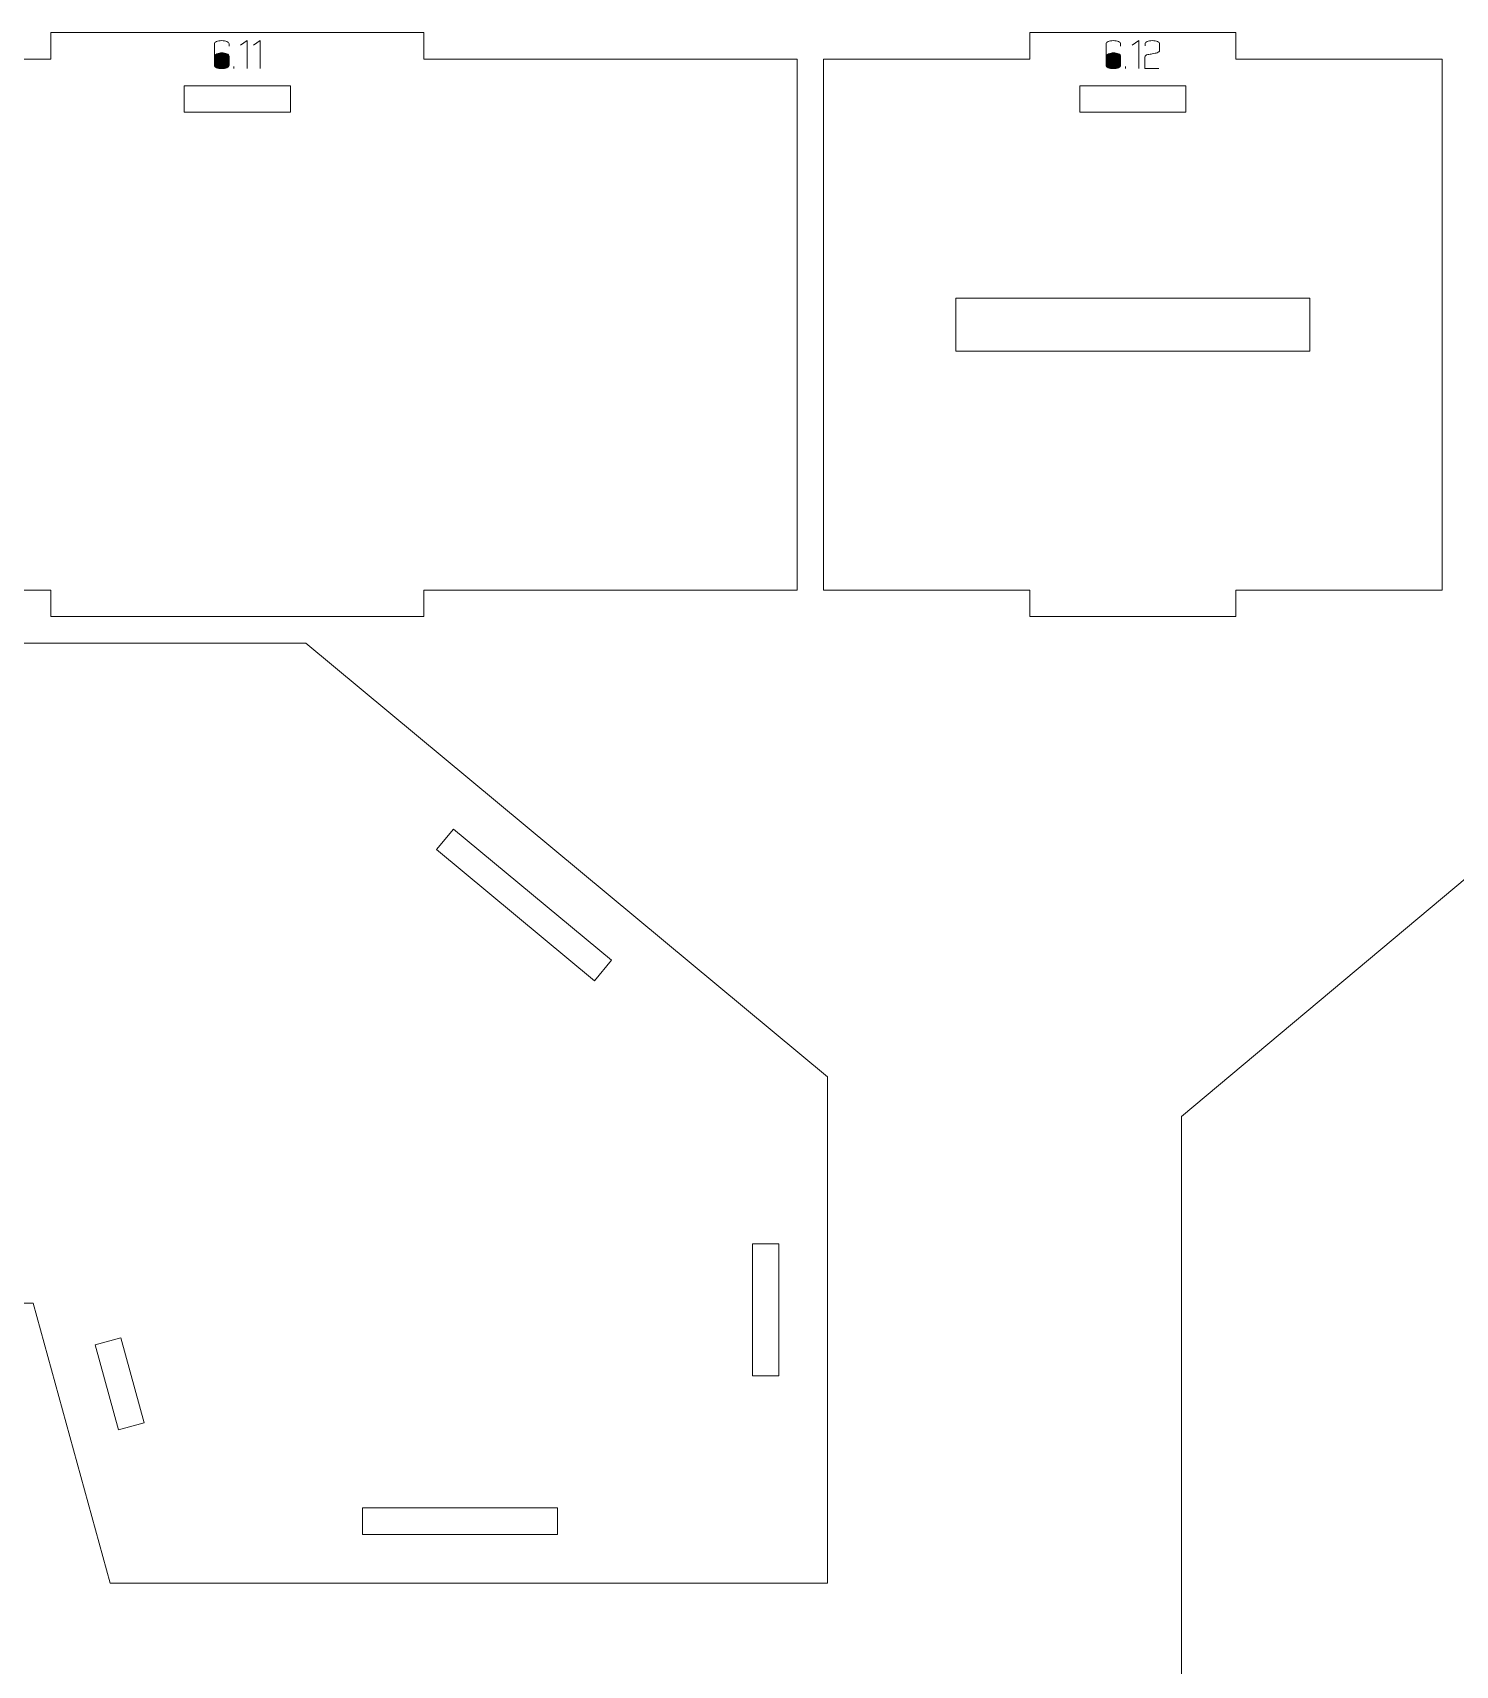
# Model space of a CAD drawing. Header units: centimetres. Extents: x -191 to 212, y -234 to 239.
# Drawn here: x 103.8 to 119.88, y -30.31 to -11.86 of the extents above; entities that cross this region are included whole.
import ezdxf

# ---------------------------------------------------------------- set-up
doc = ezdxf.new("R2010")
doc.units = ezdxf.units.CM
doc.header["$MEASUREMENT"] = 0
doc.layers.add('Capa 1', color=7, linetype='Continuous')

msp = doc.modelspace()

# ---------------------------------------------------------------- hatches: boundary and pattern name
at = {"layer": 'Capa 1', "true_color": 0x3e4095}
h = msp.add_hatch(color=175, dxfattribs=at)
edge = h.paths.add_edge_path()
edge.add_spline(control_points=[(105.94037, -12.26262), (105.91683, -12.26262), (105.89718, -12.25918), (105.88144, -12.2523), (105.86569, -12.24542), (105.85782, -12.23709), (105.85782, -12.22731), (105.85782, -12.22731), (105.85782, -12.12045), (105.85782, -12.12045), (105.85782, -12.12045), (105.85782, -11.98149), (105.85782, -11.98149), (105.85782, -11.97171), (105.86569, -11.96338), (105.88144, -11.9565), (105.89718, -11.94962), (105.91683, -11.94618), (105.94037, -11.94618), (105.96391, -11.94618), (105.98356, -11.94962), (105.9993, -11.9565), (106.01505, -11.96338), (106.02292, -11.97171), (106.02292, -11.98149), (106.02292, -11.98149), (106.02292, -12.00717), (106.02292, -12.00717), (106.02292, -12.00717), (106.02292, -11.98149), (106.02292, -11.98149), (106.02292, -11.97171), (106.01505, -11.96338), (105.9993, -11.9565), (105.98356, -11.94962), (105.96391, -11.94618), (105.94037, -11.94618), (105.91683, -11.94618), (105.89718, -11.94962), (105.88144, -11.9565), (105.86569, -11.96338), (105.85782, -11.97171), (105.85782, -11.98149), (105.85782, -11.98149), (105.85782, -12.12045), (105.85782, -12.12045), (105.85782, -12.11128), (105.86737, -12.1031), (105.88648, -12.09592), (105.90559, -12.08873), (105.92355, -12.08514), (105.94037, -12.08514), (105.96391, -12.08514), (105.98356, -12.08858), (105.9993, -12.09546), (106.01505, -12.10234), (106.02292, -12.11067), (106.02292, -12.12045), (106.02292, -12.12045), (106.02292, -12.22731), (106.02292, -12.22731), (106.02292, -12.23709), (106.01505, -12.24542), (105.9993, -12.2523), (105.98356, -12.25918), (105.96391, -12.26262), (105.94037, -12.26262)], knot_values=[0, 0, 0, 0, 0.04545455, 0.04545455, 0.04545455, 0.09090909, 0.09090909, 0.09090909, 0.13636364, 0.13636364, 0.13636364, 0.18181818, 0.18181818, 0.18181818, 0.22727273, 0.22727273, 0.22727273, 0.27272727, 0.27272727, 0.27272727, 0.31818182, 0.31818182, 0.31818182, 0.36363636, 0.36363636, 0.36363636, 0.40909091, 0.40909091, 0.40909091, 0.45454545, 0.45454545, 0.45454545, 0.5, 0.5, 0.5, 0.54545455, 0.54545455, 0.54545455, 0.59090909, 0.59090909, 0.59090909, 0.63636364, 0.63636364, 0.63636364, 0.68181818, 0.68181818, 0.68181818, 0.72727273, 0.72727273, 0.72727273, 0.77272727, 0.77272727, 0.77272727, 0.81818182, 0.81818182, 0.81818182, 0.86363636, 0.86363636, 0.86363636, 0.90909091, 0.90909091, 0.90909091, 0.95454545, 0.95454545, 0.95454545, 1, 1, 1, 1], degree=3, periodic=1)
h = msp.add_hatch(color=175, dxfattribs=at)
edge = h.paths.add_edge_path()
edge.add_spline(control_points=[(106.22746, -11.94572), (106.22746, -11.94572), (106.15133, -11.99846), (106.15133, -11.99846), (106.15133, -11.99846), (106.22746, -11.94572), (106.22746, -11.94572), (106.22746, -11.94572), (106.22746, -12.26262), (106.22746, -12.26262), (106.22746, -12.26262), (106.22746, -11.94572), (106.22746, -11.94572)], knot_values=[0, 0, 0, 0, 0.25, 0.25, 0.25, 0.5, 0.5, 0.5, 0.75, 0.75, 0.75, 1, 1, 1, 1], degree=3, periodic=1)
h = msp.add_hatch(color=175, dxfattribs=at)
edge = h.paths.add_edge_path()
edge.add_spline(control_points=[(106.37422, -11.94572), (106.37422, -11.94572), (106.29809, -11.99846), (106.29809, -11.99846), (106.29809, -11.99846), (106.37422, -11.94572), (106.37422, -11.94572), (106.37422, -11.94572), (106.37422, -12.26262), (106.37422, -12.26262), (106.37422, -12.26262), (106.37422, -11.94572), (106.37422, -11.94572)], knot_values=[0, 0, 0, 0, 0.25, 0.25, 0.25, 0.5, 0.5, 0.5, 0.75, 0.75, 0.75, 1, 1, 1, 1], degree=3, periodic=1)
h = msp.add_hatch(color=175, dxfattribs=at)
edge = h.paths.add_edge_path()
edge.add_spline(control_points=[(116.01561, -12.26262), (115.99207, -12.26262), (115.97242, -12.25918), (115.95668, -12.2523), (115.94093, -12.24542), (115.93306, -12.23709), (115.93306, -12.22731), (115.93306, -12.22731), (115.93306, -12.12045), (115.93306, -12.12045), (115.93306, -12.12045), (115.93306, -11.98149), (115.93306, -11.98149), (115.93306, -11.97171), (115.94093, -11.96338), (115.95668, -11.9565), (115.97242, -11.94962), (115.99207, -11.94618), (116.01561, -11.94618), (116.03915, -11.94618), (116.0588, -11.94962), (116.07454, -11.9565), (116.09029, -11.96338), (116.09816, -11.97171), (116.09816, -11.98149), (116.09816, -11.98149), (116.09816, -12.00717), (116.09816, -12.00717), (116.09816, -12.00717), (116.09816, -11.98149), (116.09816, -11.98149), (116.09816, -11.97171), (116.09029, -11.96338), (116.07454, -11.9565), (116.0588, -11.94962), (116.03915, -11.94618), (116.01561, -11.94618), (115.99207, -11.94618), (115.97242, -11.94962), (115.95668, -11.9565), (115.94093, -11.96338), (115.93306, -11.97171), (115.93306, -11.98149), (115.93306, -11.98149), (115.93306, -12.12045), (115.93306, -12.12045), (115.93306, -12.11128), (115.94261, -12.1031), (115.96172, -12.09592), (115.98083, -12.08873), (115.99879, -12.08514), (116.01561, -12.08514), (116.03915, -12.08514), (116.0588, -12.08858), (116.07454, -12.09546), (116.09029, -12.10234), (116.09816, -12.11067), (116.09816, -12.12045), (116.09816, -12.12045), (116.09816, -12.22731), (116.09816, -12.22731), (116.09816, -12.23709), (116.09029, -12.24542), (116.07454, -12.2523), (116.0588, -12.25918), (116.03915, -12.26262), (116.01561, -12.26262)], knot_values=[0, 0, 0, 0, 0.04545455, 0.04545455, 0.04545455, 0.09090909, 0.09090909, 0.09090909, 0.13636364, 0.13636364, 0.13636364, 0.18181818, 0.18181818, 0.18181818, 0.22727273, 0.22727273, 0.22727273, 0.27272727, 0.27272727, 0.27272727, 0.31818182, 0.31818182, 0.31818182, 0.36363636, 0.36363636, 0.36363636, 0.40909091, 0.40909091, 0.40909091, 0.45454545, 0.45454545, 0.45454545, 0.5, 0.5, 0.5, 0.54545455, 0.54545455, 0.54545455, 0.59090909, 0.59090909, 0.59090909, 0.63636364, 0.63636364, 0.63636364, 0.68181818, 0.68181818, 0.68181818, 0.72727273, 0.72727273, 0.72727273, 0.77272727, 0.77272727, 0.77272727, 0.81818182, 0.81818182, 0.81818182, 0.86363636, 0.86363636, 0.86363636, 0.90909091, 0.90909091, 0.90909091, 0.95454545, 0.95454545, 0.95454545, 1, 1, 1, 1], degree=3, periodic=1)
h = msp.add_hatch(color=175, dxfattribs=at)
edge = h.paths.add_edge_path()
edge.add_spline(control_points=[(116.3027, -11.94572), (116.3027, -11.94572), (116.22657, -11.99846), (116.22657, -11.99846), (116.22657, -11.99846), (116.3027, -11.94572), (116.3027, -11.94572), (116.3027, -11.94572), (116.3027, -12.26262), (116.3027, -12.26262), (116.3027, -12.26262), (116.3027, -11.94572), (116.3027, -11.94572)], knot_values=[0, 0, 0, 0, 0.25, 0.25, 0.25, 0.5, 0.5, 0.5, 0.75, 0.75, 0.75, 1, 1, 1, 1], degree=3, periodic=1)
h = msp.add_hatch(color=175, dxfattribs=at)
edge = h.paths.add_edge_path()
edge.add_spline(control_points=[(116.37287, -12.26262), (116.37287, -12.26262), (116.37287, -12.13008), (116.37287, -12.13008), (116.37379, -12.11816), (116.38464, -12.10899), (116.40543, -12.10257), (116.41399, -12.10195), (116.42217, -12.10096), (116.42997, -12.09958), (116.43776, -12.09821), (116.44564, -12.09676), (116.45359, -12.09523), (116.46826, -12.09278), (116.4795, -12.09079), (116.48729, -12.08927), (116.49509, -12.08774), (116.50266, -12.08575), (116.51, -12.0833), (116.52895, -12.07627), (116.53843, -12.06725), (116.53843, -12.05625), (116.53843, -12.05625), (116.53843, -11.98149), (116.53843, -11.98149), (116.53843, -11.97171), (116.53056, -11.96338), (116.51481, -11.9565), (116.49907, -11.94962), (116.47942, -11.94618), (116.45588, -11.94618), (116.43234, -11.94618), (116.41269, -11.94962), (116.39695, -11.9565), (116.3812, -11.96338), (116.37333, -11.97171), (116.37333, -11.98149), (116.37333, -11.98149), (116.37333, -12.00396), (116.37333, -12.00396), (116.37333, -12.00396), (116.37333, -11.98149), (116.37333, -11.98149), (116.37333, -11.97171), (116.3812, -11.96338), (116.39695, -11.9565), (116.41269, -11.94962), (116.43234, -11.94618), (116.45588, -11.94618), (116.47942, -11.94618), (116.49907, -11.94962), (116.51481, -11.9565), (116.53056, -11.96338), (116.53843, -11.97171), (116.53843, -11.98149), (116.53843, -11.98149), (116.53843, -12.05625), (116.53843, -12.05625), (116.53843, -12.06725), (116.52895, -12.07627), (116.51, -12.0833), (116.50266, -12.08575), (116.49509, -12.08774), (116.48729, -12.08927), (116.4795, -12.09079), (116.46826, -12.09278), (116.45359, -12.09523), (116.44564, -12.09676), (116.43776, -12.09821), (116.42997, -12.09958), (116.42217, -12.10096), (116.41399, -12.10195), (116.40543, -12.10257), (116.38464, -12.10899), (116.37379, -12.11816), (116.37287, -12.13008), (116.37287, -12.13008), (116.37287, -12.26262), (116.37287, -12.26262), (116.37287, -12.26262), (116.52972, -12.26262), (116.52972, -12.26262), (116.52972, -12.26262), (116.37287, -12.26262), (116.37287, -12.26262)], knot_values=[0, 0, 0, 0, 0.03571429, 0.03571429, 0.03571429, 0.07142857, 0.07142857, 0.07142857, 0.10714286, 0.10714286, 0.10714286, 0.14285714, 0.14285714, 0.14285714, 0.17857143, 0.17857143, 0.17857143, 0.21428571, 0.21428571, 0.21428571, 0.25, 0.25, 0.25, 0.28571429, 0.28571429, 0.28571429, 0.32142857, 0.32142857, 0.32142857, 0.35714286, 0.35714286, 0.35714286, 0.39285714, 0.39285714, 0.39285714, 0.42857143, 0.42857143, 0.42857143, 0.46428571, 0.46428571, 0.46428571, 0.5, 0.5, 0.5, 0.53571429, 0.53571429, 0.53571429, 0.57142857, 0.57142857, 0.57142857, 0.60714286, 0.60714286, 0.60714286, 0.64285714, 0.64285714, 0.64285714, 0.67857143, 0.67857143, 0.67857143, 0.71428571, 0.71428571, 0.71428571, 0.75, 0.75, 0.75, 0.78571429, 0.78571429, 0.78571429, 0.82142857, 0.82142857, 0.82142857, 0.85714286, 0.85714286, 0.85714286, 0.89285714, 0.89285714, 0.89285714, 0.92857143, 0.92857143, 0.92857143, 0.96428571, 0.96428571, 0.96428571, 1, 1, 1, 1], degree=3, periodic=1)
h = msp.add_hatch(color=175, dxfattribs=at)
edge = h.paths.add_edge_path()
edge.add_spline(control_points=[(105.85782, -12.22731), (105.85782, -12.23709), (105.86569, -12.24542), (105.88144, -12.2523), (105.89718, -12.25918), (105.91683, -12.26262), (105.94037, -12.26262), (105.96391, -12.26262), (105.98356, -12.25918), (105.9993, -12.2523), (106.01505, -12.24542), (106.02292, -12.23709), (106.02292, -12.22731), (106.02292, -12.22731), (106.02292, -12.12045), (106.02292, -12.12045), (106.02292, -12.11067), (106.01505, -12.10234), (105.9993, -12.09546), (105.98356, -12.08858), (105.96391, -12.08514), (105.94037, -12.08514), (105.92355, -12.08514), (105.90559, -12.08873), (105.88648, -12.09592), (105.86737, -12.1031), (105.85782, -12.11128), (105.85782, -12.12045), (105.85782, -12.12045), (105.85782, -12.22731), (105.85782, -12.22731)], knot_values=[0, 0, 0, 0, 0.1, 0.1, 0.1, 0.2, 0.2, 0.2, 0.3, 0.3, 0.3, 0.4, 0.4, 0.4, 0.5, 0.5, 0.5, 0.6, 0.6, 0.6, 0.7, 0.7, 0.7, 0.8, 0.8, 0.8, 0.9, 0.9, 0.9, 1, 1, 1, 1], degree=3, periodic=1)
h = msp.add_hatch(color=175, dxfattribs=at)
edge = h.paths.add_edge_path()
edge.add_spline(control_points=[(115.93306, -12.22731), (115.93306, -12.23709), (115.94093, -12.24542), (115.95668, -12.2523), (115.97242, -12.25918), (115.99207, -12.26262), (116.01561, -12.26262), (116.03915, -12.26262), (116.0588, -12.25918), (116.07454, -12.2523), (116.09029, -12.24542), (116.09816, -12.23709), (116.09816, -12.22731), (116.09816, -12.22731), (116.09816, -12.12045), (116.09816, -12.12045), (116.09816, -12.11067), (116.09029, -12.10234), (116.07454, -12.09546), (116.0588, -12.08858), (116.03915, -12.08514), (116.01561, -12.08514), (115.99879, -12.08514), (115.98083, -12.08873), (115.96172, -12.09592), (115.94261, -12.1031), (115.93306, -12.11128), (115.93306, -12.12045), (115.93306, -12.12045), (115.93306, -12.22731), (115.93306, -12.22731)], knot_values=[0, 0, 0, 0, 0.1, 0.1, 0.1, 0.2, 0.2, 0.2, 0.3, 0.3, 0.3, 0.4, 0.4, 0.4, 0.5, 0.5, 0.5, 0.6, 0.6, 0.6, 0.7, 0.7, 0.7, 0.8, 0.8, 0.8, 0.9, 0.9, 0.9, 1, 1, 1, 1], degree=3, periodic=1)
h = msp.add_hatch(color=175, dxfattribs=at)
edge = h.paths.add_edge_path()
edge.add_spline(control_points=[(106.07795, -12.26262), (106.07795, -12.26262), (106.07795, -12.24015), (106.07795, -12.24015), (106.07795, -12.24015), (106.07795, -12.26262), (106.07795, -12.26262)], knot_values=[0, 0, 0, 0, 0.5, 0.5, 0.5, 1, 1, 1, 1], degree=3, periodic=1)
h = msp.add_hatch(color=175, dxfattribs=at)
edge = h.paths.add_edge_path()
edge.add_spline(control_points=[(116.15319, -12.26262), (116.15319, -12.26262), (116.15319, -12.24015), (116.15319, -12.24015), (116.15319, -12.24015), (116.15319, -12.26262), (116.15319, -12.26262)], knot_values=[0, 0, 0, 0, 0.5, 0.5, 0.5, 1, 1, 1, 1], degree=3, periodic=1)

# ---------------------------------------------------------------- linework, layer by layer
at = {"layer": 'Capa 1', "color": 240, "lineweight": 20}
for points, knots in [([(99.79068, -12.15622), (99.79068, -12.15622), (99.79068, -18.15622), (99.79068, -18.15622), (99.79068, -18.15622), (104.00758, -18.15622), (104.00758, -18.15622), (104.00758, -18.15622), (104.00758, -18.45622), (104.00758, -18.45622), (104.00758, -18.45622), (108.22447, -18.45622), (108.22447, -18.45622), (108.22447, -18.45622), (108.22447, -18.15622), (108.22447, -18.15622), (108.22447, -18.15622), (112.44136, -18.15622), (112.44136, -18.15622), (112.44136, -18.15622), (112.44136, -12.15622), (112.44136, -12.15622), (112.44136, -12.15622), (108.22447, -12.15622), (108.22447, -12.15622), (108.22447, -12.15622), (108.22447, -11.85622), (108.22447, -11.85622), (108.22447, -11.85622), (104.00758, -11.85622), (104.00758, -11.85622), (104.00758, -11.85622), (104.00758, -12.15622), (104.00758, -12.15622), (104.00758, -12.15622), (99.79068, -12.15622), (99.79068, -12.15622)], [0, 0, 0, 0, 0.08333333, 0.08333333, 0.08333333, 0.16666667, 0.16666667, 0.16666667, 0.25, 0.25, 0.25, 0.33333333, 0.33333333, 0.33333333, 0.41666667, 0.41666667, 0.41666667, 0.5, 0.5, 0.5, 0.58333333, 0.58333333, 0.58333333, 0.66666667, 0.66666667, 0.66666667, 0.75, 0.75, 0.75, 0.83333333, 0.83333333, 0.83333333, 0.91666667, 0.91666667, 0.91666667, 1, 1, 1, 1]), ([(112.74136, -12.15622), (112.74136, -12.15622), (112.74136, -18.15622), (112.74136, -18.15622), (112.74136, -18.15622), (115.07095, -18.15622), (115.07095, -18.15622), (115.07095, -18.15622), (115.07095, -18.45622), (115.07095, -18.45622), (115.07095, -18.45622), (117.40053, -18.45622), (117.40053, -18.45622), (117.40053, -18.45622), (117.40053, -18.15622), (117.40053, -18.15622), (117.40053, -18.15622), (119.73012, -18.15622), (119.73012, -18.15622), (119.73012, -18.15622), (119.73012, -12.15622), (119.73012, -12.15622), (119.73012, -12.15622), (117.40053, -12.15622), (117.40053, -12.15622), (117.40053, -12.15622), (117.40053, -11.85622), (117.40053, -11.85622), (117.40053, -11.85622), (115.07095, -11.85622), (115.07095, -11.85622), (115.07095, -11.85622), (115.07095, -12.15622), (115.07095, -12.15622), (115.07095, -12.15622), (112.74136, -12.15622), (112.74136, -12.15622)], [0, 0, 0, 0, 0.08333333, 0.08333333, 0.08333333, 0.16666667, 0.16666667, 0.16666667, 0.25, 0.25, 0.25, 0.33333333, 0.33333333, 0.33333333, 0.41666667, 0.41666667, 0.41666667, 0.5, 0.5, 0.5, 0.58333333, 0.58333333, 0.58333333, 0.66666667, 0.66666667, 0.66666667, 0.75, 0.75, 0.75, 0.83333333, 0.83333333, 0.83333333, 0.91666667, 0.91666667, 0.91666667, 1, 1, 1, 1]), ([(105.51602, -12.75596), (105.51602, -12.75596), (106.71602, -12.75596), (106.71602, -12.75596), (106.71602, -12.75596), (106.71602, -12.45596), (106.71602, -12.45596), (106.71602, -12.45596), (105.51602, -12.45596), (105.51602, -12.45596), (105.51602, -12.45596), (105.51602, -12.75596), (105.51602, -12.75596)], [0, 0, 0, 0, 0.25, 0.25, 0.25, 0.5, 0.5, 0.5, 0.75, 0.75, 0.75, 1, 1, 1, 1]), ([(115.63574, -12.75596), (115.63574, -12.75596), (116.83574, -12.75596), (116.83574, -12.75596), (116.83574, -12.75596), (116.83574, -12.45596), (116.83574, -12.45596), (116.83574, -12.45596), (115.63574, -12.45596), (115.63574, -12.45596), (115.63574, -12.45596), (115.63574, -12.75596), (115.63574, -12.75596)], [0, 0, 0, 0, 0.25, 0.25, 0.25, 0.5, 0.5, 0.5, 0.75, 0.75, 0.75, 1, 1, 1, 1]), ([(114.23574, -14.85622), (114.23574, -14.85622), (118.23574, -14.85622), (118.23574, -14.85622), (118.23574, -14.85622), (118.23574, -15.45622), (118.23574, -15.45622), (118.23574, -15.45622), (114.23574, -15.45622), (114.23574, -15.45622), (114.23574, -15.45622), (114.23574, -14.85622), (114.23574, -14.85622)], [0, 0, 0, 0, 0.25, 0.25, 0.25, 0.5, 0.5, 0.5, 0.75, 0.75, 0.75, 1, 1, 1, 1])]:
    msp.add_open_spline(points, degree=3, knots=knots, dxfattribs=at)
at = {"layer": 'Capa 1', "color": 114, "lineweight": 9}
for points, knots in [([(105.94037, -12.26262), (105.91683, -12.26262), (105.89718, -12.25918), (105.88144, -12.2523), (105.86569, -12.24542), (105.85782, -12.23709), (105.85782, -12.22731), (105.85782, -12.22731), (105.85782, -12.12045), (105.85782, -12.12045), (105.85782, -12.12045), (105.85782, -11.98149), (105.85782, -11.98149), (105.85782, -11.97171), (105.86569, -11.96338), (105.88144, -11.9565), (105.89718, -11.94962), (105.91683, -11.94618), (105.94037, -11.94618), (105.96391, -11.94618), (105.98356, -11.94962), (105.9993, -11.9565), (106.01505, -11.96338), (106.02292, -11.97171), (106.02292, -11.98149), (106.02292, -11.98149), (106.02292, -12.00717), (106.02292, -12.00717), (106.02292, -12.00717), (106.02292, -11.98149), (106.02292, -11.98149), (106.02292, -11.97171), (106.01505, -11.96338), (105.9993, -11.9565), (105.98356, -11.94962), (105.96391, -11.94618), (105.94037, -11.94618), (105.91683, -11.94618), (105.89718, -11.94962), (105.88144, -11.9565), (105.86569, -11.96338), (105.85782, -11.97171), (105.85782, -11.98149), (105.85782, -11.98149), (105.85782, -12.12045), (105.85782, -12.12045), (105.85782, -12.11128), (105.86737, -12.1031), (105.88648, -12.09592), (105.90559, -12.08873), (105.92355, -12.08514), (105.94037, -12.08514), (105.96391, -12.08514), (105.98356, -12.08858), (105.9993, -12.09546), (106.01505, -12.10234), (106.02292, -12.11067), (106.02292, -12.12045), (106.02292, -12.12045), (106.02292, -12.22731), (106.02292, -12.22731), (106.02292, -12.23709), (106.01505, -12.24542), (105.9993, -12.2523), (105.98356, -12.25918), (105.96391, -12.26262), (105.94037, -12.26262)], [0, 0, 0, 0, 0.04545455, 0.04545455, 0.04545455, 0.09090909, 0.09090909, 0.09090909, 0.13636364, 0.13636364, 0.13636364, 0.18181818, 0.18181818, 0.18181818, 0.22727273, 0.22727273, 0.22727273, 0.27272727, 0.27272727, 0.27272727, 0.31818182, 0.31818182, 0.31818182, 0.36363636, 0.36363636, 0.36363636, 0.40909091, 0.40909091, 0.40909091, 0.45454545, 0.45454545, 0.45454545, 0.5, 0.5, 0.5, 0.54545455, 0.54545455, 0.54545455, 0.59090909, 0.59090909, 0.59090909, 0.63636364, 0.63636364, 0.63636364, 0.68181818, 0.68181818, 0.68181818, 0.72727273, 0.72727273, 0.72727273, 0.77272727, 0.77272727, 0.77272727, 0.81818182, 0.81818182, 0.81818182, 0.86363636, 0.86363636, 0.86363636, 0.90909091, 0.90909091, 0.90909091, 0.95454545, 0.95454545, 0.95454545, 1, 1, 1, 1]), ([(106.22746, -11.94572), (106.22746, -11.94572), (106.15133, -11.99846), (106.15133, -11.99846), (106.15133, -11.99846), (106.22746, -11.94572), (106.22746, -11.94572), (106.22746, -11.94572), (106.22746, -12.26262), (106.22746, -12.26262), (106.22746, -12.26262), (106.22746, -11.94572), (106.22746, -11.94572)], [0, 0, 0, 0, 0.25, 0.25, 0.25, 0.5, 0.5, 0.5, 0.75, 0.75, 0.75, 1, 1, 1, 1]), ([(106.37422, -11.94572), (106.37422, -11.94572), (106.29809, -11.99846), (106.29809, -11.99846), (106.29809, -11.99846), (106.37422, -11.94572), (106.37422, -11.94572), (106.37422, -11.94572), (106.37422, -12.26262), (106.37422, -12.26262), (106.37422, -12.26262), (106.37422, -11.94572), (106.37422, -11.94572)], [0, 0, 0, 0, 0.25, 0.25, 0.25, 0.5, 0.5, 0.5, 0.75, 0.75, 0.75, 1, 1, 1, 1]), ([(116.01561, -12.26262), (115.99207, -12.26262), (115.97242, -12.25918), (115.95668, -12.2523), (115.94093, -12.24542), (115.93306, -12.23709), (115.93306, -12.22731), (115.93306, -12.22731), (115.93306, -12.12045), (115.93306, -12.12045), (115.93306, -12.12045), (115.93306, -11.98149), (115.93306, -11.98149), (115.93306, -11.97171), (115.94093, -11.96338), (115.95668, -11.9565), (115.97242, -11.94962), (115.99207, -11.94618), (116.01561, -11.94618), (116.03915, -11.94618), (116.0588, -11.94962), (116.07454, -11.9565), (116.09029, -11.96338), (116.09816, -11.97171), (116.09816, -11.98149), (116.09816, -11.98149), (116.09816, -12.00717), (116.09816, -12.00717), (116.09816, -12.00717), (116.09816, -11.98149), (116.09816, -11.98149), (116.09816, -11.97171), (116.09029, -11.96338), (116.07454, -11.9565), (116.0588, -11.94962), (116.03915, -11.94618), (116.01561, -11.94618), (115.99207, -11.94618), (115.97242, -11.94962), (115.95668, -11.9565), (115.94093, -11.96338), (115.93306, -11.97171), (115.93306, -11.98149), (115.93306, -11.98149), (115.93306, -12.12045), (115.93306, -12.12045), (115.93306, -12.11128), (115.94261, -12.1031), (115.96172, -12.09592), (115.98083, -12.08873), (115.99879, -12.08514), (116.01561, -12.08514), (116.03915, -12.08514), (116.0588, -12.08858), (116.07454, -12.09546), (116.09029, -12.10234), (116.09816, -12.11067), (116.09816, -12.12045), (116.09816, -12.12045), (116.09816, -12.22731), (116.09816, -12.22731), (116.09816, -12.23709), (116.09029, -12.24542), (116.07454, -12.2523), (116.0588, -12.25918), (116.03915, -12.26262), (116.01561, -12.26262)], [0, 0, 0, 0, 0.04545455, 0.04545455, 0.04545455, 0.09090909, 0.09090909, 0.09090909, 0.13636364, 0.13636364, 0.13636364, 0.18181818, 0.18181818, 0.18181818, 0.22727273, 0.22727273, 0.22727273, 0.27272727, 0.27272727, 0.27272727, 0.31818182, 0.31818182, 0.31818182, 0.36363636, 0.36363636, 0.36363636, 0.40909091, 0.40909091, 0.40909091, 0.45454545, 0.45454545, 0.45454545, 0.5, 0.5, 0.5, 0.54545455, 0.54545455, 0.54545455, 0.59090909, 0.59090909, 0.59090909, 0.63636364, 0.63636364, 0.63636364, 0.68181818, 0.68181818, 0.68181818, 0.72727273, 0.72727273, 0.72727273, 0.77272727, 0.77272727, 0.77272727, 0.81818182, 0.81818182, 0.81818182, 0.86363636, 0.86363636, 0.86363636, 0.90909091, 0.90909091, 0.90909091, 0.95454545, 0.95454545, 0.95454545, 1, 1, 1, 1]), ([(116.3027, -11.94572), (116.3027, -11.94572), (116.22657, -11.99846), (116.22657, -11.99846), (116.22657, -11.99846), (116.3027, -11.94572), (116.3027, -11.94572), (116.3027, -11.94572), (116.3027, -12.26262), (116.3027, -12.26262), (116.3027, -12.26262), (116.3027, -11.94572), (116.3027, -11.94572)], [0, 0, 0, 0, 0.25, 0.25, 0.25, 0.5, 0.5, 0.5, 0.75, 0.75, 0.75, 1, 1, 1, 1]), ([(116.37287, -12.26262), (116.37287, -12.26262), (116.37287, -12.13008), (116.37287, -12.13008), (116.37379, -12.11816), (116.38464, -12.10899), (116.40543, -12.10257), (116.41399, -12.10195), (116.42217, -12.10096), (116.42997, -12.09958), (116.43776, -12.09821), (116.44564, -12.09676), (116.45359, -12.09523), (116.46826, -12.09278), (116.4795, -12.09079), (116.48729, -12.08927), (116.49509, -12.08774), (116.50266, -12.08575), (116.51, -12.0833), (116.52895, -12.07627), (116.53843, -12.06725), (116.53843, -12.05625), (116.53843, -12.05625), (116.53843, -11.98149), (116.53843, -11.98149), (116.53843, -11.97171), (116.53056, -11.96338), (116.51481, -11.9565), (116.49907, -11.94962), (116.47942, -11.94618), (116.45588, -11.94618), (116.43234, -11.94618), (116.41269, -11.94962), (116.39695, -11.9565), (116.3812, -11.96338), (116.37333, -11.97171), (116.37333, -11.98149), (116.37333, -11.98149), (116.37333, -12.00396), (116.37333, -12.00396), (116.37333, -12.00396), (116.37333, -11.98149), (116.37333, -11.98149), (116.37333, -11.97171), (116.3812, -11.96338), (116.39695, -11.9565), (116.41269, -11.94962), (116.43234, -11.94618), (116.45588, -11.94618), (116.47942, -11.94618), (116.49907, -11.94962), (116.51481, -11.9565), (116.53056, -11.96338), (116.53843, -11.97171), (116.53843, -11.98149), (116.53843, -11.98149), (116.53843, -12.05625), (116.53843, -12.05625), (116.53843, -12.06725), (116.52895, -12.07627), (116.51, -12.0833), (116.50266, -12.08575), (116.49509, -12.08774), (116.48729, -12.08927), (116.4795, -12.09079), (116.46826, -12.09278), (116.45359, -12.09523), (116.44564, -12.09676), (116.43776, -12.09821), (116.42997, -12.09958), (116.42217, -12.10096), (116.41399, -12.10195), (116.40543, -12.10257), (116.38464, -12.10899), (116.37379, -12.11816), (116.37287, -12.13008), (116.37287, -12.13008), (116.37287, -12.26262), (116.37287, -12.26262), (116.37287, -12.26262), (116.52972, -12.26262), (116.52972, -12.26262), (116.52972, -12.26262), (116.37287, -12.26262), (116.37287, -12.26262)], [0, 0, 0, 0, 0.03571429, 0.03571429, 0.03571429, 0.07142857, 0.07142857, 0.07142857, 0.10714286, 0.10714286, 0.10714286, 0.14285714, 0.14285714, 0.14285714, 0.17857143, 0.17857143, 0.17857143, 0.21428571, 0.21428571, 0.21428571, 0.25, 0.25, 0.25, 0.28571429, 0.28571429, 0.28571429, 0.32142857, 0.32142857, 0.32142857, 0.35714286, 0.35714286, 0.35714286, 0.39285714, 0.39285714, 0.39285714, 0.42857143, 0.42857143, 0.42857143, 0.46428571, 0.46428571, 0.46428571, 0.5, 0.5, 0.5, 0.53571429, 0.53571429, 0.53571429, 0.57142857, 0.57142857, 0.57142857, 0.60714286, 0.60714286, 0.60714286, 0.64285714, 0.64285714, 0.64285714, 0.67857143, 0.67857143, 0.67857143, 0.71428571, 0.71428571, 0.71428571, 0.75, 0.75, 0.75, 0.78571429, 0.78571429, 0.78571429, 0.82142857, 0.82142857, 0.82142857, 0.85714286, 0.85714286, 0.85714286, 0.89285714, 0.89285714, 0.89285714, 0.92857143, 0.92857143, 0.92857143, 0.96428571, 0.96428571, 0.96428571, 1, 1, 1, 1]), ([(105.85782, -12.22731), (105.85782, -12.23709), (105.86569, -12.24542), (105.88144, -12.2523), (105.89718, -12.25918), (105.91683, -12.26262), (105.94037, -12.26262), (105.96391, -12.26262), (105.98356, -12.25918), (105.9993, -12.2523), (106.01505, -12.24542), (106.02292, -12.23709), (106.02292, -12.22731), (106.02292, -12.22731), (106.02292, -12.12045), (106.02292, -12.12045), (106.02292, -12.11067), (106.01505, -12.10234), (105.9993, -12.09546), (105.98356, -12.08858), (105.96391, -12.08514), (105.94037, -12.08514), (105.92355, -12.08514), (105.90559, -12.08873), (105.88648, -12.09592), (105.86737, -12.1031), (105.85782, -12.11128), (105.85782, -12.12045), (105.85782, -12.12045), (105.85782, -12.22731), (105.85782, -12.22731)], [0, 0, 0, 0, 0.1, 0.1, 0.1, 0.2, 0.2, 0.2, 0.3, 0.3, 0.3, 0.4, 0.4, 0.4, 0.5, 0.5, 0.5, 0.6, 0.6, 0.6, 0.7, 0.7, 0.7, 0.8, 0.8, 0.8, 0.9, 0.9, 0.9, 1, 1, 1, 1]), ([(115.93306, -12.22731), (115.93306, -12.23709), (115.94093, -12.24542), (115.95668, -12.2523), (115.97242, -12.25918), (115.99207, -12.26262), (116.01561, -12.26262), (116.03915, -12.26262), (116.0588, -12.25918), (116.07454, -12.2523), (116.09029, -12.24542), (116.09816, -12.23709), (116.09816, -12.22731), (116.09816, -12.22731), (116.09816, -12.12045), (116.09816, -12.12045), (116.09816, -12.11067), (116.09029, -12.10234), (116.07454, -12.09546), (116.0588, -12.08858), (116.03915, -12.08514), (116.01561, -12.08514), (115.99879, -12.08514), (115.98083, -12.08873), (115.96172, -12.09592), (115.94261, -12.1031), (115.93306, -12.11128), (115.93306, -12.12045), (115.93306, -12.12045), (115.93306, -12.22731), (115.93306, -12.22731)], [0, 0, 0, 0, 0.1, 0.1, 0.1, 0.2, 0.2, 0.2, 0.3, 0.3, 0.3, 0.4, 0.4, 0.4, 0.5, 0.5, 0.5, 0.6, 0.6, 0.6, 0.7, 0.7, 0.7, 0.8, 0.8, 0.8, 0.9, 0.9, 0.9, 1, 1, 1, 1]), ([(106.07795, -12.26262), (106.07795, -12.26262), (106.07795, -12.24015), (106.07795, -12.24015), (106.07795, -12.24015), (106.07795, -12.26262), (106.07795, -12.26262)], [0, 0, 0, 0, 0.5, 0.5, 0.5, 1, 1, 1, 1]), ([(116.15319, -12.26262), (116.15319, -12.26262), (116.15319, -12.24015), (116.15319, -12.24015), (116.15319, -12.24015), (116.15319, -12.26262), (116.15319, -12.26262)], [0, 0, 0, 0, 0.5, 0.5, 0.5, 1, 1, 1, 1]), ([(132.6623, -25.34002), (132.6623, -25.34002), (125.67366, -25.34002), (125.67366, -25.34002), (125.67366, -25.34002), (123.97056, -26.65008), (123.97056, -26.65008), (123.97056, -26.65008), (123.97056, -32.02776), (123.97056, -32.02776), (123.97056, -32.02776), (135.94671, -32.02776), (135.94671, -32.02776), (135.94671, -32.02776), (140.36185, -35.44468), (140.36185, -35.44468), (140.36185, -35.44468), (140.44044, -43.57879), (140.44044, -43.57879), (140.44044, -43.57879), (135.58492, -47.57973), (135.58492, -47.57973), (135.58492, -47.57973), (121.60367, -47.57973), (121.60367, -47.57973), (121.60367, -47.57973), (116.78557, -43.5776), (116.78557, -43.5776), (116.78557, -43.5776), (116.78557, -24.10563), (116.78557, -24.10563), (116.78557, -24.10563), (122.12611, -19.62901), (122.12611, -19.62901), (122.12611, -19.62901), (134.75921, -19.62901), (134.75921, -19.62901), (134.75921, -19.62901), (140.0976, -24.06459), (140.0976, -24.06459), (140.0976, -24.06459), (140.0976, -28.50473), (140.0976, -28.50473), (140.0976, -28.50473), (133.52935, -28.50473), (133.52935, -28.50473), (133.52935, -28.50473), (132.6623, -25.34002), (132.6623, -25.34002)], [0, 0, 0, 0, 0.0625, 0.0625, 0.0625, 0.125, 0.125, 0.125, 0.1875, 0.1875, 0.1875, 0.25, 0.25, 0.25, 0.3125, 0.3125, 0.3125, 0.375, 0.375, 0.375, 0.4375, 0.4375, 0.4375, 0.5, 0.5, 0.5, 0.5625, 0.5625, 0.5625, 0.625, 0.625, 0.625, 0.6875, 0.6875, 0.6875, 0.75, 0.75, 0.75, 0.8125, 0.8125, 0.8125, 0.875, 0.875, 0.875, 0.9375, 0.9375, 0.9375, 1, 1, 1, 1])]:
    msp.add_open_spline(points, degree=3, knots=knots, dxfattribs=at)
at = {"layer": 'Capa 1', "color": 240, "lineweight": 9}
for points, knots in [([(113.13227, -43.98724), (113.13227, -43.98724), (107.71324, -48.45252), (107.71324, -48.45252), (107.71324, -48.45252), (93.10352, -48.45252), (93.10352, -48.45252), (93.10352, -48.45252), (87.72784, -43.98724), (87.72784, -43.98724), (87.72784, -43.98724), (87.72784, -23.69837), (87.72784, -23.69837), (87.72784, -23.69837), (93.62375, -18.75622), (93.62375, -18.75622), (93.62375, -18.75622), (106.88955, -18.75622), (106.88955, -18.75622), (106.88955, -18.75622), (112.78545, -23.65502), (112.78545, -23.65502), (112.78545, -23.65502), (112.78545, -29.37752), (112.78545, -29.37752), (112.78545, -29.37752), (104.67858, -29.37752), (104.67858, -29.37752), (104.67858, -29.37752), (103.81153, -26.21281), (103.81153, -26.21281), (103.81153, -26.21281), (97.78557, -26.21281), (97.78557, -26.21281), (97.78557, -26.21281), (96.65841, -27.07985), (96.65841, -27.07985), (96.65841, -27.07985), (96.65841, -31.15497), (96.65841, -31.15497), (96.65841, -31.15497), (108.06006, -31.15497), (108.06006, -31.15497), (108.06006, -31.15497), (113.04557, -35.01332), (113.04557, -35.01332), (113.04557, -35.01332), (113.13227, -43.98724), (113.13227, -43.98724)], [0, 0, 0, 0, 0.0625, 0.0625, 0.0625, 0.125, 0.125, 0.125, 0.1875, 0.1875, 0.1875, 0.25, 0.25, 0.25, 0.3125, 0.3125, 0.3125, 0.375, 0.375, 0.375, 0.4375, 0.4375, 0.4375, 0.5, 0.5, 0.5, 0.5625, 0.5625, 0.5625, 0.625, 0.625, 0.625, 0.6875, 0.6875, 0.6875, 0.75, 0.75, 0.75, 0.8125, 0.8125, 0.8125, 0.875, 0.875, 0.875, 0.9375, 0.9375, 0.9375, 1, 1, 1, 1]), ([(108.36766, -21.08757), (108.36766, -21.08757), (110.15229, -22.57038), (110.15229, -22.57038), (110.15229, -22.57038), (110.34401, -22.33964), (110.34401, -22.33964), (110.34401, -22.33964), (108.55938, -20.85682), (108.55938, -20.85682), (108.55938, -20.85682), (108.36766, -21.08757), (108.36766, -21.08757)], [0, 0, 0, 0, 0.25, 0.25, 0.25, 0.5, 0.5, 0.5, 0.75, 0.75, 0.75, 1, 1, 1, 1]), ([(111.93692, -25.54513), (111.93692, -25.54513), (111.93692, -27.03706), (111.93692, -27.03706), (111.93692, -27.03706), (112.23692, -27.03706), (112.23692, -27.03706), (112.23692, -27.03706), (112.23692, -25.54513), (112.23692, -25.54513), (112.23692, -25.54513), (111.93692, -25.54513), (111.93692, -25.54513)], [0, 0, 0, 0, 0.25, 0.25, 0.25, 0.5, 0.5, 0.5, 0.75, 0.75, 0.75, 1, 1, 1, 1]), ([(105.06237, -27.5671), (105.06237, -27.5671), (104.79884, -26.60522), (104.79884, -26.60522), (104.79884, -26.60522), (104.5095, -26.68449), (104.5095, -26.68449), (104.5095, -26.68449), (104.77303, -27.64638), (104.77303, -27.64638), (104.77303, -27.64638), (105.06237, -27.5671), (105.06237, -27.5671)], [0, 0, 0, 0, 0.25, 0.25, 0.25, 0.5, 0.5, 0.5, 0.75, 0.75, 0.75, 1, 1, 1, 1]), ([(109.73325, -28.52899), (109.73325, -28.52899), (107.52957, -28.52899), (107.52957, -28.52899), (107.52957, -28.52899), (107.52957, -28.82899), (107.52957, -28.82899), (107.52957, -28.82899), (109.73325, -28.82899), (109.73325, -28.82899), (109.73325, -28.82899), (109.73325, -28.52899), (109.73325, -28.52899)], [0, 0, 0, 0, 0.25, 0.25, 0.25, 0.5, 0.5, 0.5, 0.75, 0.75, 0.75, 1, 1, 1, 1])]:
    msp.add_open_spline(points, degree=3, knots=knots, dxfattribs=at)

doc.saveas('drawing.dxf')
